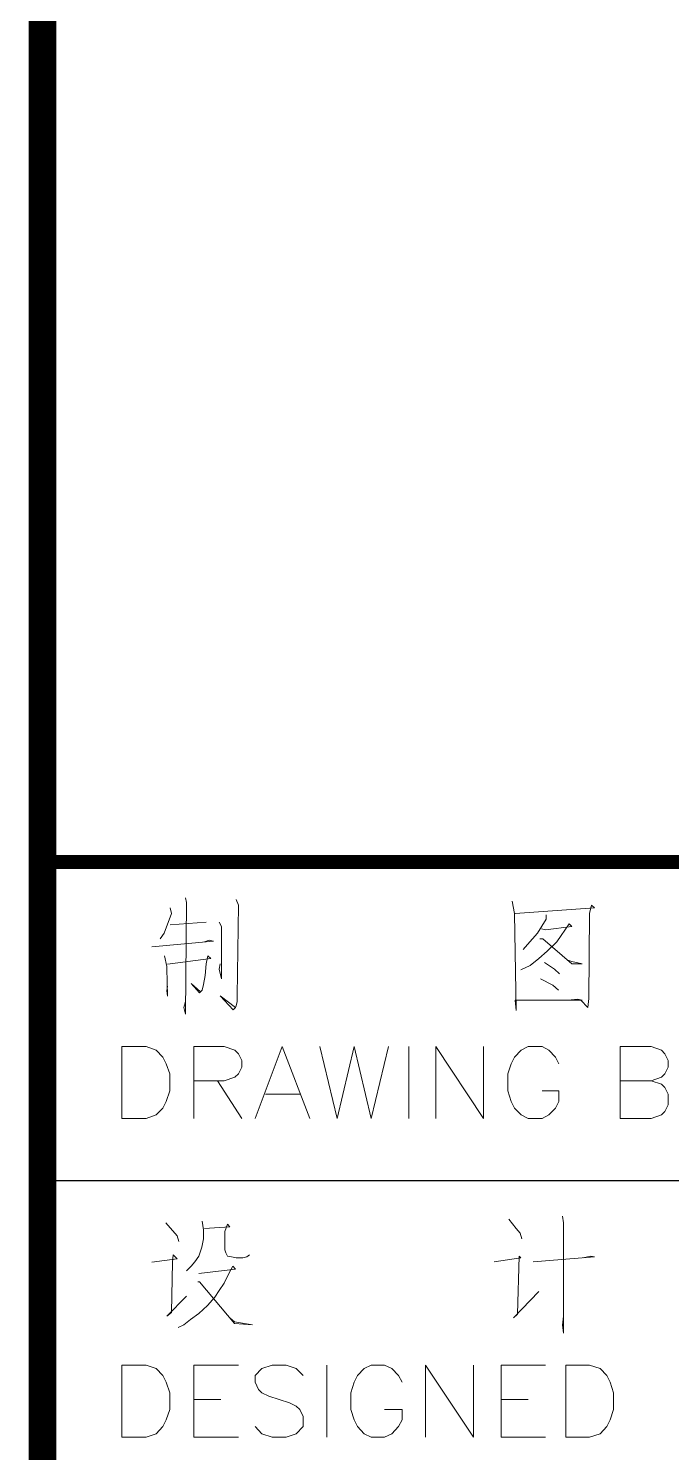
# Model space of a CAD drawing. Extents: x -9422388 to 15610651, y -1992469 to 953794.
# Drawn here: x -2793910 to -2792296, y -368886 to -365310 of the extents above; entities that cross this region are included whole.
import ezdxf

# ---------------------------------------------------------------- set-up
doc = ezdxf.new("R2010")
doc.units = 0
doc.header["$LTSCALE"] = 1000
doc.layers.add('PUB_TITLE', color=4, linetype='Continuous')

# ---------------------------------------------------------------- blocks, each defined once
blk = doc.blocks.new('TQ')
at = {"layer": 'PUB_TITLE'}
blk.add_line((1746756.1, -790954.7), (1750935.6, -790954.7), dxfattribs=at)
for points, const_width in [([(1746756.1, -758772.5), (1746756.1, -798756.5)], 48.8), ([(1746756.1, -790397.5), (1746756.1, -798756.5)], 48.8), ([(1746756.1, -790397.5), (1750935.6, -790397.5)], 24.4)]:
    blk.add_lwpolyline(points, dxfattribs=dict(at, const_width=const_width))
blk.add_lwpolyline([(1746756.1, -798756.5), (1750935.6, -798756.5), (1750935.6, -758772.5), (1746756.1, -758772.5)], close=True, dxfattribs=at)
blk.add_lwpolyline([(1746756.1, -790397.5), (1746756.1, -798756.5), (1750935.6, -798756.5), (1750935.6, -790397.5)], dxfattribs=at)
at = {"layer": 'PUB_TITLE', "color": 140, "lineweight": 0}
for points in [[(1746979.5, -790478.1), (1746981.4, -790488), (1746968.6, -790522.4), (1746961.8, -790532.2)], [(1747006, -790460.4), (1747008, -790468.3), (1747006, -790664), (1747003.1, -790652.2), (1747006, -790641.4)], [(1747094.5, -790463.4), (1747098.5, -790473.2), (1747096.5, -790631.6), (1747096.5, -790641.4), (1747094.5, -790649.3), (1747093.5, -790652.2), (1747089.6, -790656.1), (1747067, -790631.6), (1747093.5, -790652.2)], [(1747577.4, -790466.3), (1747581.3, -790488), (1747584.3, -790657.1), (1747582.3, -790639.4), (1747699.3, -790639.4), (1747691.5, -790637.5), (1747674.8, -790639.4)], [(1747582.3, -790488), (1747721, -790478.1), (1747716.1, -790473.2), (1747712.1, -790488), (1747711.1, -790636.5), (1747709.2, -790652.2), (1747697.4, -790639.4)], [(1746979.5, -790507.7), (1747042.4, -790502.7)], [(1747065, -790502.7), (1747069, -790510.6), (1747069, -790602.1), (1747065, -790585.3), (1747067, -790575.5)], [(1747636.4, -790490), (1747636.4, -790497.8), (1747621.6, -790522.4), (1747603.9, -790542.1), (1747596.1, -790550.9)], [(1747628.5, -790514.5), (1747635.4, -790516.5), (1747681.6, -790510.6), (1747676.7, -790505.7), (1747655.1, -790537.2), (1747638.4, -790553.9), (1747623.6, -790566.7), (1747608.9, -790578.5), (1747592.1, -790586.3)], [(1746947, -790546), (1747055.2, -790536.2), (1747054.2, -790536.2), (1747047.3, -790534.2), (1747039.5, -790537.2)], [(1747625.6, -790532.2), (1747630.5, -790532.2), (1747681.6, -790575.5), (1747699.3, -790575.5), (1747681.6, -790571.6), (1747672.8, -790568.6)], [(1746969.6, -790561.7), (1746973.6, -790580.4), (1746973.6, -790583.4), (1746974.5, -790632.5), (1746973.6, -790622.7), (1746974.5, -790614.8)], [(1746974.5, -790576.5), (1747050.3, -790566.7), (1747045.4, -790561.7), (1747042.4, -790575.5), (1747040.4, -790596.2), (1747037.5, -790611.9), (1747035.5, -790621.7), (1747030.6, -790626.6), (1747015.9, -790609.9), (1747032.6, -790624.7)], [(1747633.4, -790573.5), (1747651.1, -790585.3), (1747660, -790593.2)], [(1747626.6, -790602.1), (1747648.2, -790612.9), (1747658, -790621.7)], [(1746894.9, -790720.1), (1746894.9, -790846)], [(1746894.9, -790720.1), (1746937.2, -790720.1), (1746954.9, -790727), (1746966.7, -790738.8), (1746972.6, -790750.6), (1746978.5, -790768.3), (1746978.5, -790797.8), (1746972.6, -790816.4), (1746966.7, -790828.3), (1746954.9, -790840.1), (1746937.2, -790846), (1746894.9, -790846)], [(1747020.8, -790720.1), (1747020.8, -790846)], [(1747020.8, -790720.1), (1747073.9, -790720.1), (1747092.6, -790727), (1747098.5, -790732.9), (1747104.4, -790744.7), (1747104.4, -790756.5), (1747098.5, -790768.3), (1747092.6, -790774.2), (1747073.9, -790780.1), (1747020.8, -790780.1)], [(1747175.2, -790720.1), (1747128, -790846)], [(1747175.2, -790720.1), (1747223.4, -790846)], [(1747241.1, -790720.1), (1747271.5, -790846), (1747301, -790720.1), (1747330.6, -790846), (1747361, -790720.1)], [(1747396.4, -790720.1), (1747396.4, -790846)], [(1747443.6, -790720.1), (1747443.6, -790846)], [(1747443.6, -790720.1), (1747527.2, -790846), (1747527.2, -790720.1)], [(1747659, -790750.6), (1747653.1, -790738.8), (1747641.3, -790727), (1747629.5, -790720.1), (1747604.9, -790720.1), (1747593.1, -790727), (1747581.3, -790738.8), (1747575.4, -790750.6), (1747569.5, -790768.3), (1747569.5, -790797.8), (1747575.4, -790816.4), (1747581.3, -790828.3), (1747593.1, -790840.1), (1747604.9, -790846), (1747629.5, -790846), (1747641.3, -790840.1), (1747653.1, -790828.3), (1747659, -790816.4), (1747659, -790797.8), (1747629.5, -790797.8)], [(1747766.2, -790720.1), (1747766.2, -790846)], [(1747766.2, -790720.1), (1747820.3, -790720.1), (1747838, -790727), (1747843.9, -790732.9), (1747849.8, -790744.7), (1747849.8, -790756.5), (1747843.9, -790768.3), (1747838, -790774.2), (1747820.3, -790780.1), (1747766.2, -790780.1)], [(1747062.1, -790780.1), (1747104.4, -790846)], [(1747145.7, -790803.7), (1747205.7, -790803.7)], [(1747820.3, -790780.1), (1747838, -790786), (1747843.9, -790791.9), (1747849.8, -790803.7), (1747849.8, -790822.3), (1747843.9, -790834.2), (1747838, -790840.1), (1747820.3, -790846), (1747766.2, -790846)], [(1747035.5, -791025.9), (1747037.5, -791040.7), (1747037.5, -791056.4), (1747034.5, -791071.2), (1747029.6, -791086.9), (1747022.7, -791096.7), (1747015.9, -791104.6), (1747008, -791112.5)], [(1747571.5, -791022), (1747584.3, -791038.7), (1747591.2, -791046.6), (1747594.1, -791056.4)], [(1747664.9, -791017.1), (1747666.9, -791028.9), (1747666.9, -791221.6), (1747664.9, -791207.9), (1747666.9, -791192.1)], [(1746971.6, -791028.9), (1746991.3, -791051.5), (1746994.2, -791061.3)], [(1747039.5, -791038.7), (1747083.7, -791035.8), (1747079.8, -791030.8), (1747074.9, -791043.6), (1747074.9, -791055.4), (1747074.9, -791065.3), (1747074.9, -791076.1), (1747076.8, -791081), (1747079.8, -791086.9), (1747086.7, -791087.9), (1747094.5, -791089.8), (1747106.3, -791089.8), (1747113.2, -791087.9), (1747118.1, -791084.9)], [(1746947, -791097.7), (1746991.3, -791091.8), (1746984.4, -791084.9), (1746983.4, -791097.7), (1746981.4, -791185.2), (1746973.6, -791192.1), (1747008, -791156.7)], [(1747545.9, -791096.7), (1747592.1, -791089.8), (1747589.2, -791086.9), (1747586.2, -791188.2), (1747579.4, -791195.1), (1747623.6, -791148.8)], [(1747613.8, -791096.7), (1747721, -791087.9), (1747714.1, -791086.9), (1747701.3, -791089.8)], [(1747029.6, -791117.4), (1747093.5, -791109.5), (1747088.6, -791104.6), (1747081.7, -791117.4), (1747073.9, -791134.1), (1747065, -791146.9), (1747057.2, -791158.7), (1747044.4, -791173.4), (1747029.6, -791187.2), (1747014.9, -791198), (1747003.1, -791206.9), (1746993.2, -791211.8)], [(1747027.7, -791132.1), (1747030.6, -791132.1), (1747091.6, -791204.9), (1747123, -791206.9), (1747091.6, -791202), (1747083.7, -791195.1)], [(1746894.9, -791277.7), (1746894.9, -791403.6)], [(1746894.9, -791277.7), (1746937.2, -791277.7), (1746954.9, -791283.6), (1746966.7, -791295.4), (1746972.6, -791307.2), (1746978.5, -791325.9), (1746978.5, -791355.4), (1746972.6, -791373.1), (1746966.7, -791384.9), (1746954.9, -791397.7), (1746937.2, -791403.6), (1746894.9, -791403.6)], [(1747020.8, -791277.7), (1747020.8, -791403.6)], [(1747020.8, -791277.7), (1747098.5, -791277.7)], [(1747211.6, -791295.4), (1747199.8, -791283.6), (1747182.1, -791277.7), (1747157.5, -791277.7), (1747139.8, -791283.6), (1747128, -791295.4), (1747128, -791307.2), (1747133.9, -791320), (1747139.8, -791325.9), (1747151.6, -791331.8), (1747188, -791343.6), (1747199.8, -791349.5), (1747205.7, -791355.4), (1747211.6, -791367.2), (1747211.6, -791384.9), (1747199.8, -791397.7), (1747182.1, -791403.6), (1747157.5, -791403.6), (1747139.8, -791397.7), (1747128, -791384.9)], [(1747252.9, -791277.7), (1747252.9, -791403.6)], [(1747384.6, -791307.2), (1747378.7, -791295.4), (1747366.9, -791283.6), (1747354.2, -791277.7), (1747330.6, -791277.7), (1747318.7, -791283.6), (1747306.9, -791295.4), (1747301, -791307.2), (1747295.1, -791325.9), (1747295.1, -791355.4), (1747301, -791373.1), (1747306.9, -791384.9), (1747318.7, -791397.7), (1747330.6, -791403.6), (1747354.2, -791403.6), (1747366.9, -791397.7), (1747378.7, -791384.9), (1747384.6, -791373.1), (1747384.6, -791355.4), (1747354.2, -791355.4)], [(1747425.9, -791277.7), (1747425.9, -791403.6)], [(1747425.9, -791277.7), (1747509.5, -791403.6), (1747509.5, -791277.7)], [(1747557.7, -791277.7), (1747557.7, -791403.6)], [(1747557.7, -791277.7), (1747635.4, -791277.7)], [(1747670.8, -791277.7), (1747670.8, -791403.6)], [(1747670.8, -791277.7), (1747712.1, -791277.7), (1747730.8, -791283.6), (1747742.6, -791295.4), (1747748.5, -791307.2), (1747754.4, -791325.9), (1747754.4, -791355.4), (1747748.5, -791373.1), (1747742.6, -791384.9), (1747730.8, -791397.7), (1747712.1, -791403.6), (1747670.8, -791403.6)], [(1747020.8, -791337.7), (1747068, -791337.7)], [(1747557.7, -791337.7), (1747604.9, -791337.7)], [(1747020.8, -791403.6), (1747098.5, -791403.6)], [(1747557.7, -791403.6), (1747635.4, -791403.6)]]:
    blk.add_lwpolyline(points, dxfattribs=at)
blk = doc.blocks.new('图签')
at = {"xscale": 1.43572, "yscale": 1.43572, "zscale": 1.43572}
blk.add_blockref('TQ', (-231624.4, 689572.7), dxfattribs=at)

msp = doc.modelspace()

# ---------------------------------------------------------------- block references
msp.add_blockref('图签', (-5070103.06659, 77814.0902))

doc.saveas('drawing.dxf')
